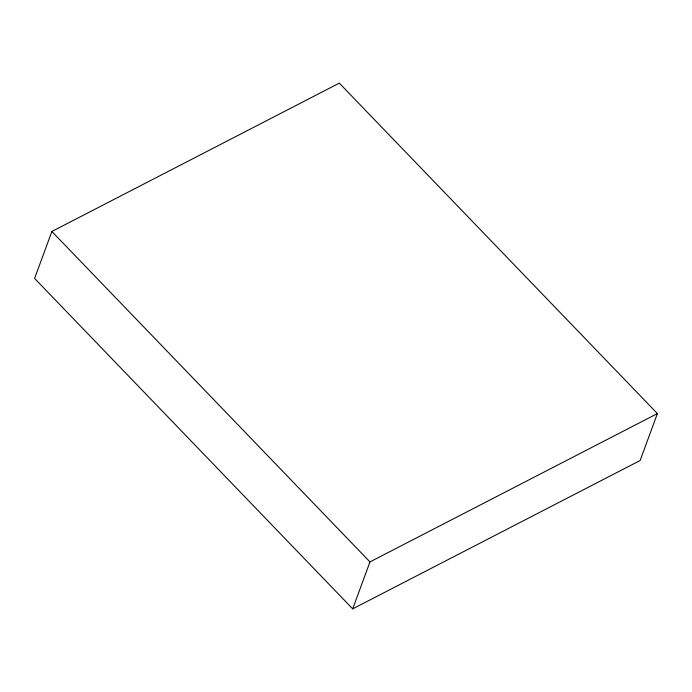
<?xml version="1.0" encoding="UTF-8"?>
<svg xmlns="http://www.w3.org/2000/svg" width="692" height="692" viewBox="0 0 692 692"><rect width="100%" height="100%" fill="white"/><g stroke="black" fill="none" stroke-linecap="round" stroke-linejoin="round"><path stroke-width="1.04" d="M51.874 231.483L34.6 278.426L352.695 608.865L640.126 460.517L657.4 413.574L339.305 83.135L51.874 231.483L369.969 561.921L352.695 608.865M369.969 561.921L657.4 413.574"/></g></svg>
